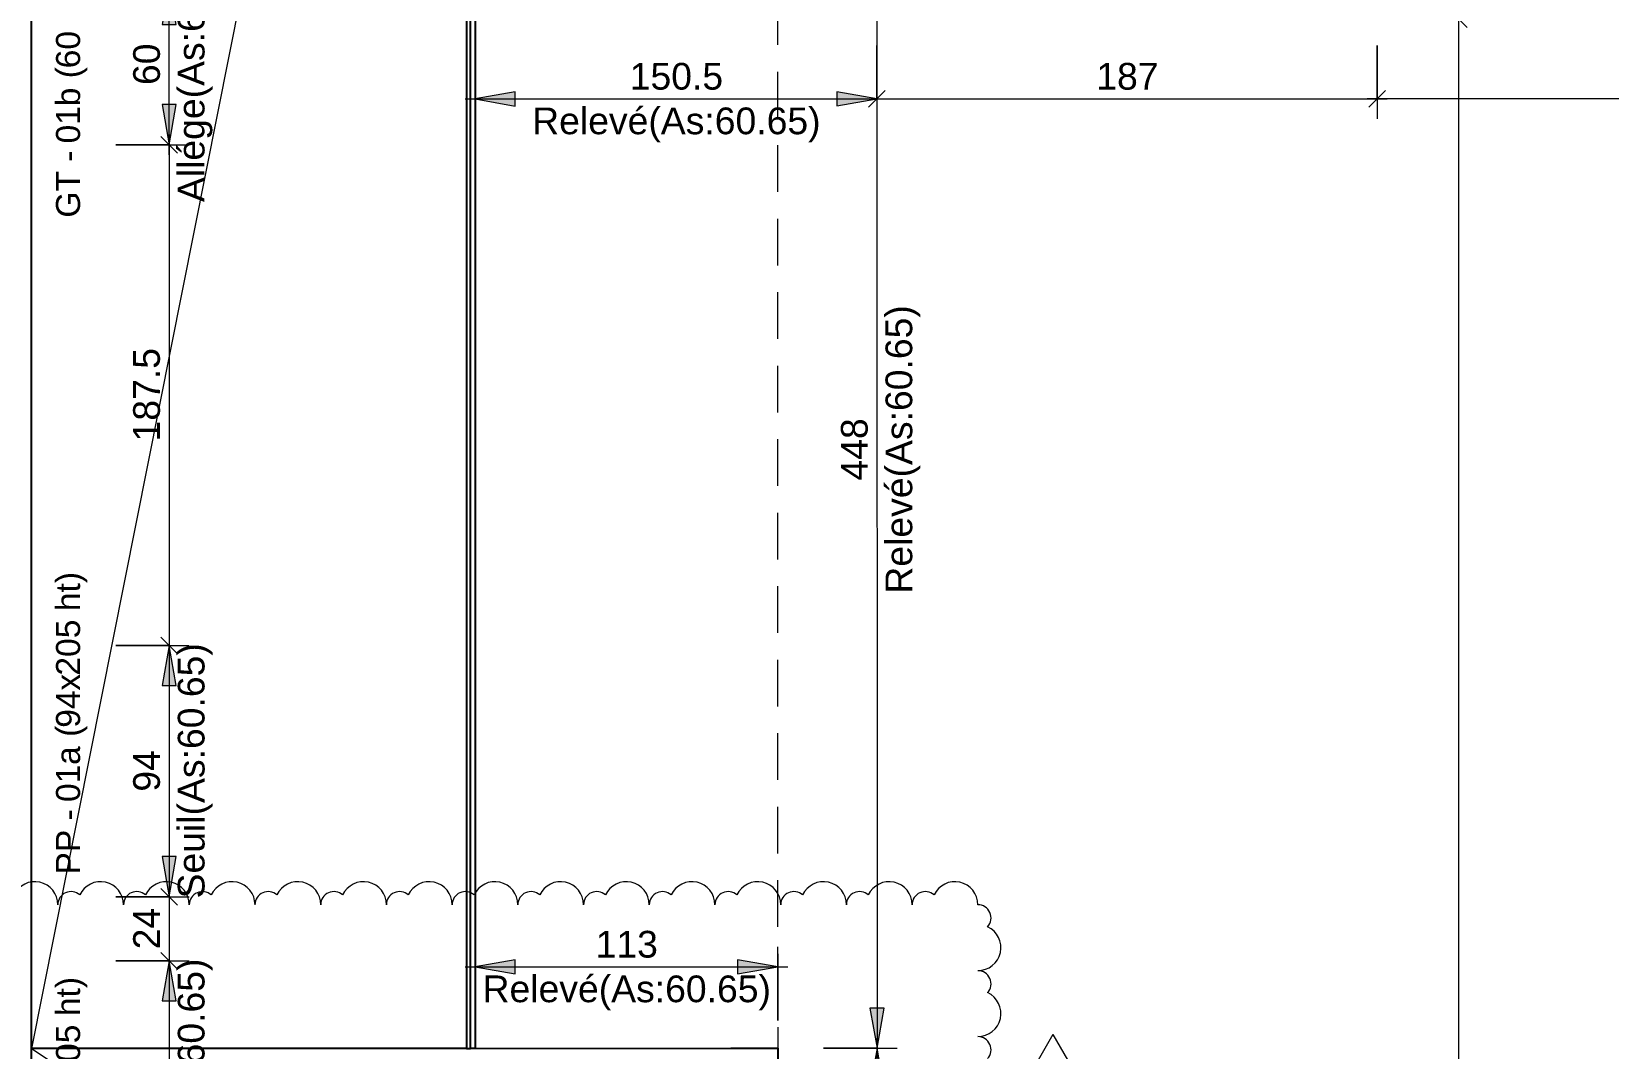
# Model space of a CAD drawing. Header units: metres. Extents: x 399 to 3028, y -427 to 863.
# Drawn here: x 440.82 to 446.72, y -406.24 to -402.43 of the extents above; entities that cross this region are included whole.
import ezdxf

# ---------------------------------------------------------------- set-up
doc = ezdxf.new("R2010")
doc.units = ezdxf.units.M
doc.linetypes.add('Caché', pattern=[0.265, 0.175, -0.09])
doc.linetypes.add('Projeté', pattern=[0.198437, 0.119063, -0.079375])
for name, color, linetype, lineweight in [('A-ANNO-DIMS', 211, 'Continuous', 9), ('A-ANNO-DIMS-50', 211, 'Continuous', 9), ('A-DETL', 90, 'Continuous', 18), ('A-DOOR-IDEN', 31, 'Continuous', 18), ('A-FLOR', 192, 'Continuous', 18), ('A-GLAZ-IDEN', 152, 'Continuous', 18), ('A-WALL', 113, 'Continuous', 18), ('G-ANNO-REVC', 71, 'Continuous', 9), ('G-ANNO-REVC-IDEN', 71, 'Continuous', 9), ('S-STRS-MBND', 31, 'Projeté', 18)]:
    doc.layers.add(name, color=color, linetype=linetype, lineweight=lineweight)
doc.styles.add('Arial', font='arial.ttf', dxfattribs={"height": 0.1})
doc.styles.add('Arial_6', font='arial.ttf', dxfattribs={"height": 0.09})
doc.dimstyles.new('AES-_COTATION_1_50', dxfattribs={"dimscale": 0.3048, "dimtxt": 0.102026, "dimasz": 0.205052, "dimexe": 0.246063, "dimexo": 0.0625, "dimgap": 0.016404, "dimtad": 1, "dimdec": 1, "dimlfac": 100, "dimrnd": 0.5, "dimdsep": 46, "dimtxsty": 'Arial', "dimblk1": 'OBLIQUE', "dimblk2": 'OBLIQUE', "dimsah": 1, "dimcen": 0.09, "dimdle": 0.123031, "dimazin": 0, "dimtfac": 1, "dimtdec": 4, "dimtix": 1, "dimtmove": 0, "dimatfit": 3, "dimfxl": 0.656168, "dimfxlon": 1, "dimtvp": 1, "dimtolj": 1, "dimtzin": 0, "dimarcsym": 2})
doc.dimstyles.new('AES-_COTATION_1_50_2', dxfattribs={"dimscale": 0.3048, "dimtxt": 0.102026, "dimasz": 0.205052, "dimexe": 0.246063, "dimexo": 0.0625, "dimgap": 0.016404, "dimtad": 1, "dimdec": 1, "dimlfac": 100, "dimrnd": 0.5, "dimdsep": 46, "dimtxsty": 'Arial', "dimblk1": 'OBLIQUE', "dimblk2": 'OBLIQUE', "dimsah": 1, "dimcen": 0.09, "dimdle": 0.123031, "dimazin": 0, "dimtfac": 1, "dimtdec": 4, "dimtix": 1, "dimtmove": 0, "dimatfit": 3, "dimfxl": 0.656168, "dimfxlon": 1, "dimtvp": 1, "dimtolj": 1, "dimtzin": 0, "dimarcsym": 2})
doc.dimstyles.new('AES-_COTATION_Allège_1_50', dxfattribs={"dimscale": 0.3048, "dimtxt": 0.102026, "dimasz": 0.492126, "dimexe": 0.246063, "dimexo": 0.0625, "dimgap": 0.016404, "dimtad": 1, "dimdec": 1, "dimlfac": 100, "dimrnd": 0.5, "dimdsep": 46, "dimtxsty": 'Arial', "dimsah": 1, "dimcen": 0.09, "dimdle": 0.123031, "dimazin": 0, "dimtfac": 1, "dimtdec": 4, "dimtix": 1, "dimtmove": 0, "dimatfit": 3, "dimfxl": 0.656168, "dimfxlon": 1, "dimtvp": 1, "dimtolj": 1, "dimtzin": 0, "dimarcsym": 2})

# ---------------------------------------------------------------- blocks, each defined once
blk = doc.blocks.new('DIMBLOCK211-AES_EXE_BET_TZ_R_1_COF_0100-Plan coffrage PH R_1 Diffusion')
at = {"layer": 'A-ANNO-DIMS-50', "transparency": 16777216}
for p, q in [((443.9841, -402.4863), (443.9841, -402.7613)), ((443.9841, -402.6863), (443.9841, -402.4863)), ((445.8562, -402.4861), (445.8562, -402.7611)), ((445.8562, -402.6861), (445.8562, -402.4861)), ((443.9466, -402.6863), (445.8937, -402.6861)), ((443.9841, -402.6863), (443.9529, -402.7175)), ((443.9841, -402.6863), (444.0154, -402.655)), ((445.8562, -402.6861), (445.8249, -402.7173)), ((445.8562, -402.6861), (445.8874, -402.6548))]:
    blk.add_line(p, q, dxfattribs=at)
at = {"layer": 'A-ANNO-DIMS-50', "color": 0, "transparency": 16777216, "insert": (444.8048, -402.5514), "char_height": 0.1, "width": 0.276883, "attachment_point": 1, "rotation": 0.00569, "line_spacing_factor": 0.941778, "style": 'Arial'}
blk.add_mtext('187', dxfattribs=at)
blk = doc.blocks.new('_Oblique')
at = {"color": 0, "linetype": 'ByBlock', "lineweight": -2}
blk.add_line((-0.5, -0.5), (0.5, 0.5), dxfattribs=at)
blk = doc.blocks.new('DIMBLOCK278-AES_EXE_BET_TZ_R_1_COF_0100-Plan coffrage PH R_1 Diffusion')
at = {"layer": 'A-ANNO-DIMS-50', "transparency": 16777216}
for p, q in [((445.8562, -402.4861), (445.8562, -402.7611)), ((445.8562, -402.6861), (445.8562, -402.4861)), ((454.8444, -402.4859), (454.8444, -402.7609)), ((454.8444, -402.6859), (454.8444, -402.4859)), ((454.8819, -402.6859), (445.8187, -402.6861)), ((445.8562, -402.6861), (445.8249, -402.7173)), ((445.8562, -402.6861), (445.8874, -402.6548)), ((454.8444, -402.6859), (454.8132, -402.7172)), ((454.8444, -402.6859), (454.8757, -402.6547))]:
    blk.add_line(p, q, dxfattribs=at)
at = {"layer": 'A-ANNO-DIMS-50', "color": 0, "transparency": 16777216, "insert": (450.2349, -402.5512), "char_height": 0.1, "width": 0.276883, "attachment_point": 1, "rotation": 0.00085, "line_spacing_factor": 0.941778, "style": 'Arial'}
blk.add_mtext('899', dxfattribs=at)
blk = doc.blocks.new('DIMBLOCK280-AES_EXE_BET_TZ_R_1_COF_0100-Plan coffrage PH R_1 Diffusion')
at = {"layer": 'A-ANNO-DIMS-50', "transparency": 16777216}
for p, q in [((446.1616, -410.4563), (446.1616, -402.3502)), ((445.9616, -402.3877), (446.2366, -402.3877)), ((446.1616, -402.3877), (445.9616, -402.3877)), ((446.1616, -402.3877), (446.1303, -402.3564)), ((446.1616, -402.3877), (446.1928, -402.4189)), ((445.9616, -410.4188), (446.2366, -410.4188)), ((446.1616, -410.4188), (445.9616, -410.4188)), ((446.1616, -410.4188), (446.1303, -410.3875)), ((446.1616, -410.4188), (446.1928, -410.45))]:
    blk.add_line(p, q, dxfattribs=at)
at = {"layer": 'A-ANNO-DIMS-50', "color": 0, "transparency": 16777216, "insert": (446.0267, -406.5186), "char_height": 0.1, "width": 0.276883, "attachment_point": 1, "rotation": 90, "line_spacing_factor": 0.941778, "style": 'Arial'}
blk.add_mtext('803', dxfattribs=at)
blk = doc.blocks.new('DIMBLOCK437-AES_EXE_BET_TZ_R_1_COF_0100-Plan coffrage PH R_1 Diffusion')
at = {"layer": 'A-ANNO-DIMS-50', "transparency": 16777216}
for points in [[(441.3359, -402.2573), (441.3094, -402.4073), (441.3623, -402.4073)], [(441.3359, -402.8573), (441.3623, -402.7073), (441.3094, -402.7073)]]:
    blk.add_hatch(color=256, dxfattribs=at).paths.add_polyline_path(points)
for p, q in [((441.3359, -402.8948), (441.3359, -402.2198)), ((441.1359, -402.2573), (441.4109, -402.2573)), ((441.3359, -402.2573), (441.1359, -402.2573)), ((441.3359, -402.2573), (441.3094, -402.4073)), ((441.3623, -402.4073), (441.3359, -402.2573)), ((441.3094, -402.4073), (441.3623, -402.4073)), ((441.3623, -402.7073), (441.3094, -402.7073)), ((441.3094, -402.7073), (441.3359, -402.8573)), ((441.3359, -402.8573), (441.3623, -402.7073)), ((441.1359, -402.8573), (441.4109, -402.8573)), ((441.3359, -402.8573), (441.1359, -402.8573))]:
    blk.add_line(p, q, dxfattribs=at)
at = {"layer": 'A-ANNO-DIMS-50', "color": 0, "transparency": 16777216, "char_height": 0.1, "attachment_point": 1, "line_spacing_factor": 0.941778, "style": 'Arial'}
for s, insert, width, rotation in [('Allége(As:60.80)', (441.368, -403.0722), 1.235613, 90.00085), ('60', (441.2011, -402.6342), 0.184588, 90)]:
    blk.add_mtext(s, dxfattribs=dict(at, insert=insert, width=width, rotation=rotation))
blk = doc.blocks.new('DIMBLOCK438-AES_EXE_BET_TZ_R_1_COF_0100-Plan coffrage PH R_1 Diffusion')
at = {"layer": 'A-ANNO-DIMS-50', "transparency": 16777216}
for p, q in [((441.3359, -402.8198), (441.3359, -404.7686)), ((441.1359, -402.8573), (441.4109, -402.8573)), ((441.3359, -402.8573), (441.1359, -402.8573)), ((441.3359, -402.8573), (441.3046, -402.8261)), ((441.3359, -402.8573), (441.3671, -402.8886)), ((441.3359, -404.7311), (441.3047, -404.6998)), ((441.1359, -404.7311), (441.4109, -404.7311)), ((441.3359, -404.7311), (441.1359, -404.7311)), ((441.3359, -404.7311), (441.3672, -404.7623))]:
    blk.add_line(p, q, dxfattribs=at)
at = {"layer": 'A-ANNO-DIMS-50', "color": 0, "transparency": 16777216, "insert": (441.2011, -403.9677), "char_height": 0.1, "width": 0.416266, "attachment_point": 1, "rotation": 90, "line_spacing_factor": 0.941778, "style": 'Arial'}
blk.add_mtext('187.5', dxfattribs=at)
blk = doc.blocks.new('DIMBLOCK439-AES_EXE_BET_TZ_R_1_COF_0100-Plan coffrage PH R_1 Diffusion')
at = {"layer": 'A-ANNO-DIMS-50', "transparency": 16777216}
for points in [[(441.3359, -404.7311), (441.3095, -404.8811), (441.3624, -404.8811)], [(441.3359, -405.6711), (441.3624, -405.5211), (441.3095, -405.5211)]]:
    blk.add_hatch(color=256, dxfattribs=at).paths.add_polyline_path(points)
for p, q in [((441.3359, -404.6936), (441.3359, -405.7086)), ((441.1359, -404.7311), (441.4109, -404.7311)), ((441.3359, -404.7311), (441.1359, -404.7311)), ((441.3359, -404.7311), (441.3095, -404.8811)), ((441.3624, -404.8811), (441.3359, -404.7311)), ((441.3095, -404.8811), (441.3624, -404.8811)), ((441.3624, -405.5211), (441.3095, -405.5211)), ((441.3095, -405.5211), (441.3359, -405.6711)), ((441.3359, -405.6711), (441.3624, -405.5211)), ((441.1359, -405.6711), (441.4109, -405.6711)), ((441.3359, -405.6711), (441.1359, -405.6711))]:
    blk.add_line(p, q, dxfattribs=at)
at = {"layer": 'A-ANNO-DIMS-50', "color": 0, "transparency": 16777216, "char_height": 0.1, "attachment_point": 1, "line_spacing_factor": 0.941778, "style": 'Arial'}
for s, insert, width, rotation in [('Seuil(As:60.65)', (441.3681, -405.6775), 1.143318, 90.00085), ('94', (441.2011, -405.278), 0.184588, 90)]:
    blk.add_mtext(s, dxfattribs=dict(at, insert=insert, width=width, rotation=rotation))
blk = doc.blocks.new('DIMBLOCK440-AES_EXE_BET_TZ_R_1_COF_0100-Plan coffrage PH R_1 Diffusion')
at = {"layer": 'A-ANNO-DIMS-50', "transparency": 16777216}
for p, q in [((441.3359, -405.6711), (441.3047, -405.6398)), ((441.3359, -405.6336), (441.3359, -405.9486)), ((441.1359, -405.6711), (441.4109, -405.6711)), ((441.3359, -405.6711), (441.1359, -405.6711)), ((441.3359, -405.6711), (441.3672, -405.7023)), ((441.3359, -405.9111), (441.3047, -405.8798)), ((441.1359, -405.9111), (441.4109, -405.9111)), ((441.3359, -405.9111), (441.1359, -405.9111)), ((441.3359, -405.9111), (441.3672, -405.9423))]:
    blk.add_line(p, q, dxfattribs=at)
at = {"layer": 'A-ANNO-DIMS-50', "color": 0, "transparency": 16777216, "insert": (441.2011, -405.868), "char_height": 0.1, "width": 0.184588, "attachment_point": 1, "rotation": 90, "line_spacing_factor": 0.941778, "style": 'Arial'}
blk.add_mtext('24', dxfattribs=at)
blk = doc.blocks.new('DIMBLOCK441-AES_EXE_BET_TZ_R_1_COF_0100-Plan coffrage PH R_1 Diffusion')
at = {"layer": 'A-ANNO-DIMS-50', "transparency": 16777216}
for points in [[(441.3359, -405.9111), (441.3095, -406.0611), (441.3624, -406.0611)], [(441.3359, -406.8511), (441.3624, -406.7011), (441.3095, -406.7011)]]:
    blk.add_hatch(color=256, dxfattribs=at).paths.add_polyline_path(points)
for p, q in [((441.3359, -405.8736), (441.3359, -406.8886)), ((441.1359, -405.9111), (441.4109, -405.9111)), ((441.3359, -405.9111), (441.1359, -405.9111)), ((441.3359, -405.9111), (441.3095, -406.0611)), ((441.3624, -406.0611), (441.3359, -405.9111)), ((441.3095, -406.0611), (441.3624, -406.0611)), ((441.3624, -406.7011), (441.3095, -406.7011)), ((441.3095, -406.7011), (441.3359, -406.8511)), ((441.3359, -406.8511), (441.3624, -406.7011)), ((441.1359, -406.8511), (441.4109, -406.8511)), ((441.3359, -406.8511), (441.1359, -406.8511))]:
    blk.add_line(p, q, dxfattribs=at)
at = {"layer": 'A-ANNO-DIMS-50', "color": 0, "transparency": 16777216, "char_height": 0.1, "attachment_point": 1, "line_spacing_factor": 0.941778, "style": 'Arial'}
for s, insert, width, rotation in [('Seuil(As:60.65)', (441.3681, -406.8575), 1.143318, 90.00085), ('94', (441.2011, -406.458), 0.184588, 90)]:
    blk.add_mtext(s, dxfattribs=dict(at, insert=insert, width=width, rotation=rotation))
blk = doc.blocks.new('DIMBLOCK508-AES_EXE_BET_TZ_R_1_COF_0100-Plan coffrage PH R_1 Diffusion')
at = {"layer": 'A-ANNO-DIMS-50', "transparency": 16777216}
for points in [[(443.9844, -406.2383), (443.958, -406.3883), (444.0109, -406.3883)], [(443.9844, -407.6375), (444.0109, -407.4875), (443.958, -407.4875)]]:
    blk.add_hatch(color=256, dxfattribs=at).paths.add_polyline_path(points)
for p, q in [((443.7844, -406.2383), (444.0594, -406.2383)), ((443.9844, -406.2383), (443.7844, -406.2383)), ((443.9844, -406.2383), (443.958, -406.3883)), ((443.9844, -407.675), (443.9844, -406.2008)), ((444.0109, -406.3883), (443.9844, -406.2383)), ((443.958, -406.3883), (444.0109, -406.3883)), ((444.0109, -407.4875), (443.958, -407.4875)), ((443.958, -407.4875), (443.9844, -407.6375)), ((443.9844, -407.6375), (444.0109, -407.4875)), ((443.7844, -407.6375), (444.0594, -407.6375)), ((443.9844, -407.6375), (443.7844, -407.6375))]:
    blk.add_line(p, q, dxfattribs=at)
at = {"layer": 'A-ANNO-DIMS-50', "color": 0, "transparency": 16777216, "char_height": 0.1, "attachment_point": 1, "rotation": 90, "line_spacing_factor": 0.941778, "style": 'Arial'}
for s, insert, width in [('Relevé(As:60.65)', (444.0166, -407.4763), 1.292119), ('140', (443.8496, -407.0533), 0.276883)]:
    blk.add_mtext(s, dxfattribs=dict(at, insert=insert, width=width))
blk = doc.blocks.new('DIMBLOCK509-AES_EXE_BET_TZ_R_1_COF_0100-Plan coffrage PH R_1 Diffusion')
at = {"layer": 'A-ANNO-DIMS-50', "transparency": 16777216}
for points in [[(443.9837, -401.7593), (443.9573, -401.9093), (444.0102, -401.9093)], [(443.9845, -406.2382), (444.0109, -406.0882), (443.958, -406.0882)]]:
    blk.add_hatch(color=256, dxfattribs=at).paths.add_polyline_path(points)
for p, q in [((443.7837, -401.7593), (444.0587, -401.7593)), ((443.9837, -401.7593), (443.7837, -401.7593)), ((443.9837, -401.7593), (443.9573, -401.9093)), ((443.9837, -401.7218), (443.9845, -406.2757)), ((444.0102, -401.9093), (443.9837, -401.7593)), ((443.9573, -401.9093), (444.0102, -401.9093)), ((444.0109, -406.0882), (443.958, -406.0882)), ((443.958, -406.0882), (443.9845, -406.2382)), ((443.9845, -406.2382), (444.0109, -406.0882)), ((443.7845, -406.2383), (444.0595, -406.2382)), ((443.9845, -406.2382), (443.7845, -406.2383))]:
    blk.add_line(p, q, dxfattribs=at)
at = {"layer": 'A-ANNO-DIMS-50', "color": 0, "transparency": 16777216, "char_height": 0.1, "attachment_point": 1, "line_spacing_factor": 0.941778, "style": 'Arial'}
for s, insert, width, rotation in [('Relevé(As:60.65)', (444.0163, -404.5371), 1.292119, 90.01065), ('448', (443.8493, -404.1141), 0.276883, 90)]:
    blk.add_mtext(s, dxfattribs=dict(at, insert=insert, width=width, rotation=rotation))
blk = doc.blocks.new('DIMBLOCK510-AES_EXE_BET_TZ_R_1_COF_0100-Plan coffrage PH R_1 Diffusion')
at = {"layer": 'A-ANNO-DIMS-50', "transparency": 16777216}
for points in [[(442.4808, -402.6861), (442.6308, -402.7126), (442.6308, -402.6597)], [(443.9841, -402.6861), (443.8341, -402.6596), (443.8341, -402.7125)]]:
    blk.add_hatch(color=256, dxfattribs=at).paths.add_polyline_path(points)
for p, q in [((442.4808, -402.4861), (442.4808, -402.7611)), ((442.4808, -402.6861), (442.4808, -402.4861)), ((443.9841, -402.4861), (443.9841, -402.7611)), ((443.9841, -402.6861), (443.9841, -402.4861)), ((442.4433, -402.6861), (444.0216, -402.6861)), ((442.6308, -402.6597), (442.4808, -402.6861)), ((442.4808, -402.6861), (442.6308, -402.7126)), ((442.6308, -402.7126), (442.6308, -402.6597)), ((443.9841, -402.6861), (443.8341, -402.6596)), ((443.8341, -402.6596), (443.8341, -402.7125)), ((443.8341, -402.7125), (443.9841, -402.6861))]:
    blk.add_line(p, q, dxfattribs=at)
at = {"layer": 'A-ANNO-DIMS-50', "color": 0, "transparency": 16777216, "char_height": 0.1, "attachment_point": 1, "rotation": 0.00085, "line_spacing_factor": 0.941778, "style": 'Arial'}
for s, insert, width in [('150.5', (443.059, -402.5513), 0.416266), ('Relevé(As:60.65)', (442.6941, -402.7182), 1.292119)]:
    blk.add_mtext(s, dxfattribs=dict(at, insert=insert, width=width))
blk = doc.blocks.new('Family - ___-1842584-AES_EXE_BET_TZ_R_1_COF_0100-Plan coffrage PH R_1 Diffusion')
at = {"layer": 'G-ANNO-REVC'}
for centre, radius, start, end in [((483.2706, -358.0576), 0.0861, 5.88238, 160.67362), ((483.5151, -358.0324), 0.0861, 5.88238, 160.67362), ((482.7814, -358.108), 0.0861, 5.88238, 160.67362), ((483.026, -358.0828), 0.0861, 5.88238, 160.67362), ((483.1605, -358.069), 0.0492, 54.07207, 185.88238), ((483.4051, -358.0438), 0.0492, 54.07207, 185.88238), ((483.6058, -358.0727), 0.0493, 324.07207, 95.88238), ((482.0476, -358.1836), 0.0861, 5.88238, 160.67362), ((482.2922, -358.1584), 0.0861, 5.88238, 160.67362), ((482.4267, -358.1446), 0.0492, 54.07207, 185.88238), ((482.5368, -358.1332), 0.0861, 5.88238, 160.67362), ((482.6713, -358.1194), 0.0492, 54.07207, 185.88238), ((482.9159, -358.0942), 0.0492, 54.07207, 185.88238), ((481.5584, -358.234), 0.0861, 5.88238, 160.67362), ((481.803, -358.2088), 0.0861, 5.88238, 160.67362), ((481.9376, -358.195), 0.0492, 54.07207, 185.88238), ((482.1821, -358.1698), 0.0492, 54.07207, 185.88238), ((483.6172, -358.1831), 0.0863, 275.88238, 70.67362), ((481.0693, -358.2844), 0.0861, 5.88238, 160.67362), ((481.3139, -358.2592), 0.0861, 5.88238, 160.67362), ((481.4484, -358.2454), 0.0492, 54.07207, 185.88238), ((481.693, -358.2202), 0.0492, 54.07207, 185.88238), ((480.3355, -358.36), 0.0861, 5.88238, 160.67362), ((480.5801, -358.3348), 0.0861, 5.88238, 160.67362), ((480.7146, -358.321), 0.0492, 54.07207, 185.88238), ((480.8247, -358.3096), 0.0861, 5.88238, 160.67362), ((480.9592, -358.2958), 0.0492, 54.07207, 185.88238), ((481.2038, -358.2706), 0.0492, 54.07207, 185.88238), ((483.6311, -358.3181), 0.0493, 324.07207, 95.88238), ((480.0909, -358.3852), 0.0861, 5.88238, 160.67362), ((480.2254, -358.3714), 0.0492, 54.07207, 185.88238), ((480.47, -358.3462), 0.0492, 54.07207, 185.88238), ((483.6425, -358.4285), 0.0863, 275.88238, 70.67362), ((483.6564, -358.5635), 0.0493, 324.07207, 95.88238)]:
    blk.add_arc(centre, radius, start, end, dxfattribs=at)
blk = doc.blocks.new('M_Revision Tag - M_Revision Tag-127156-AES_EXE_BET_TZ_R_1_COF_0100-Plan coffrage PH R_1 Diffusion')
at = {"layer": 'G-ANNO-REVC-IDEN'}
for p, q in [((0, 0.00351), (-0.00321, -0.00204)), ((0, 0.00351), (0.00321, -0.00204)), ((-0.00321, -0.00204), (0.00321, -0.00204))]:
    blk.add_line(p, q, dxfattribs=at)
blk = doc.blocks.new('DIMBLOCK891-AES_EXE_BET_TZ_R_1_COF_0100-Plan coffrage PH R_1 Diffusion')
at = {"layer": 'A-ANNO-DIMS-50', "transparency": 16777216}
for points in [[(442.4808, -405.9336), (442.6308, -405.9601), (442.6308, -405.9072)], [(443.6127, -405.9336), (443.4627, -405.9072), (443.4627, -405.9601)]]:
    blk.add_hatch(color=256, dxfattribs=at).paths.add_polyline_path(points)
for p, q in [((442.4808, -405.7336), (442.4808, -406.0086)), ((442.4808, -405.9336), (442.4808, -405.7336)), ((443.6127, -406.1336), (443.6127, -405.8586)), ((442.4433, -405.9336), (443.6502, -405.9336)), ((442.6308, -405.9072), (442.4808, -405.9336)), ((442.4808, -405.9336), (442.6308, -405.9601)), ((442.6308, -405.9601), (442.6308, -405.9072)), ((443.6127, -405.9336), (443.4627, -405.9072)), ((443.4627, -405.9072), (443.4627, -405.9601)), ((443.4627, -405.9601), (443.6127, -405.9336)), ((443.6127, -405.9336), (443.6127, -406.1336))]:
    blk.add_line(p, q, dxfattribs=at)
at = {"layer": 'A-ANNO-DIMS-50', "color": 0, "transparency": 16777216, "char_height": 0.1, "attachment_point": 1, "rotation": 0.00085, "line_spacing_factor": 0.941778, "style": 'Arial'}
for s, insert, width in [('113', (442.9314, -405.7988), 0.276883), ('Relevé(As:60.65)', (442.5084, -405.9658), 1.292119)]:
    blk.add_mtext(s, dxfattribs=dict(at, insert=insert, width=width))

msp = doc.modelspace()

# ---------------------------------------------------------------- linework, layer by layer
at = {"layer": 'A-DETL', "color": 51}
for p, q in [((441.8838, -400.8926), (440.8208, -406.2388)), ((440.8208, -406.2388), (441.8832, -406.9382))]:
    msp.add_line(p, q, dxfattribs=at)
at = {"layer": 'A-FLOR', "color": 31, "lineweight": 25}
for p, q in [((440.8208, -406.2388), (440.8207, -395.8799)), ((442.4488, -401.7276), (442.4488, -406.2385)), ((442.4618, -401.7406), (442.4618, -406.2385)), ((442.4638, -406.2385), (442.4638, -401.7426)), ((442.4808, -401.7596), (442.4808, -406.2385)), ((440.8208, -406.2388), (443.6127, -406.2383)), ((442.4488, -406.2385), (440.8208, -406.2388)), ((440.8209, -407.6375), (440.8208, -406.2388)), ((442.4488, -406.2385), (442.4618, -406.2385)), ((442.4618, -406.2385), (442.4638, -406.2385)), ((442.4808, -406.2385), (442.4638, -406.2385)), ((443.6127, -406.2383), (443.6128, -407.6375))]:
    msp.add_line(p, q, dxfattribs=at)
at = {"layer": 'A-WALL', "color": 3, "lineweight": 25}
msp.add_line((440.8209, -406.8511), (440.8208, -405.9111), dxfattribs=at)
at = {"layer": 'S-STRS-MBND', "color": 11, "linetype": 'Caché'}
for p, q in [((442.4808, -401.7596), (442.4808, -406.2385)), ((442.4808, -401.7596), (442.4808, -406.2385)), ((443.6123, -401.7592), (443.6127, -406.2383)), ((443.6123, -401.7592), (443.6127, -406.2383)), ((443.6127, -406.2383), (442.4808, -406.2385)), ((443.6127, -406.2383), (442.4808, -406.2385))]:
    msp.add_line(p, q, dxfattribs=at)

# ---------------------------------------------------------------- block references
at = {"layer": 'G-ANNO-REVC', "rotation": 354.117617010805}
msp.add_blockref('Family - ___-1842584-AES_EXE_BET_TZ_R_1_COF_0100-Plan coffrage PH R_1 Diffusion', (0, 0), dxfattribs=at)
at = {"layer": 'G-ANNO-REVC-IDEN', "xscale": 49.99999999999996, "yscale": 49.99999999999996, "zscale": 49.99999999999996}
msp.add_blockref('M_Revision Tag - M_Revision Tag-127156-AES_EXE_BET_TZ_R_1_COF_0100-Plan coffrage PH R_1 Diffusion', (444.6426, -406.3627), dxfattribs=at)

# ---------------------------------------------------------------- texts
at = {"layer": 'A-DOOR-IDEN', "lineweight": 9, "char_height": 0.09, "attachment_point": 1, "rotation": 90, "style": 'Arial_6'}
for s, insert, width in [('ht)', (440.9124, -404.6025), 0.172363), ('205 ', (440.9124, -404.8439), 0.292616), ('\\fArial|b0|i0|c178|p34|;x', (440.9124, -404.9001), 0.068143), ('94', (440.9124, -405.039), 0.168354), ('a (', (440.9124, -405.1779), 0.168354), ('01', (440.9124, -405.3168), 0.168354), ('PP - ', (440.9124, -405.588), 0.328692), ('ht)', (440.9124, -406.1178), 0.172363), ('205 ', (440.9124, -406.3593), 0.292616)]:
    msp.add_mtext(s, dxfattribs=dict(at, insert=insert, width=width))
at = {"layer": 'A-GLAZ-IDEN', "lineweight": 9, "char_height": 0.09, "attachment_point": 1, "rotation": 90, "style": 'Arial_6'}
for s, insert, width in [('60', (440.9124, -402.5716), 0.168354), ('b (', (440.9124, -402.7138), 0.172363), ('01', (440.9124, -402.8527), 0.168354), ('GT - ', (440.9124, -403.1305), 0.336709)]:
    msp.add_mtext(s, dxfattribs=dict(at, insert=insert, width=width))

# ---------------------------------------------------------------- dimensions: what is measured, and where the dimension line sits
at = {"layer": 'A-ANNO-DIMS'}
for base, p1, p2, angle, text, override, picture, middle in [((443.9845, -406.2382), (443.7837, -401.7593), (443.7845, -406.2383), 270.01065, '<>\\XRelevé(As:60.65)', {"dimpost": '<>', "dimfxl": 4.478943}, 'DIMBLOCK509-AES_EXE_BET_TZ_R_1_COF_0100-Plan coffrage PH R_1 Diffusion', (443.9841, -403.9988)), ((441.3359, -402.2573), (441.1359, -402.8573), (441.1359, -402.2573), 270.00085, '<>\\XAllége(As:60.80)', {"dimpost": '<>', "dimfxl": 0.6}, 'DIMBLOCK437-AES_EXE_BET_TZ_R_1_COF_0100-Plan coffrage PH R_1 Diffusion', (441.3359, -402.5573)), ((443.9841, -402.6861), (442.4808, -402.4861), (443.9841, -402.4861), 0.00085, '<>\\XRelevé(As:60.65)', {"dimpost": '<>', "dimfxl": 1.50329}, 'DIMBLOCK510-AES_EXE_BET_TZ_R_1_COF_0100-Plan coffrage PH R_1 Diffusion', (443.2324, -402.6861)), ((441.3359, -405.6711), (441.1359, -404.7311), (441.1359, -405.6711), 270.00085, '<>\\XSeuil(As:60.65)', {"dimpost": '<>', "dimfxl": 0.94}, 'DIMBLOCK439-AES_EXE_BET_TZ_R_1_COF_0100-Plan coffrage PH R_1 Diffusion', (441.3359, -405.2011)), ((441.3359, -406.8511), (441.1359, -405.9111), (441.1359, -406.8511), 270.00085, '<>\\XSeuil(As:60.65)', {"dimpost": '<>', "dimfxl": 0.94}, 'DIMBLOCK441-AES_EXE_BET_TZ_R_1_COF_0100-Plan coffrage PH R_1 Diffusion', (441.3359, -406.3811)), ((443.6127, -405.9336), (442.4808, -405.7336), (443.6127, -406.1336), 0.00085, '<>\\XRelevé(As:60.65)', {"dimpost": '<>', "dimfxl": 1.200418}, 'DIMBLOCK891-AES_EXE_BET_TZ_R_1_COF_0100-Plan coffrage PH R_1 Diffusion', (443.0467, -405.9336)), ((443.9844, -406.2383), (443.7844, -407.6375), (443.7844, -406.2383), 90, '<>\\XRelevé(As:60.65)', {"dimpost": '<>', "dimfxl": 1.399198}, 'DIMBLOCK508-AES_EXE_BET_TZ_R_1_COF_0100-Plan coffrage PH R_1 Diffusion', (443.9844, -406.9379))]:
    dim = msp.add_linear_dim(base=base, p1=p1, p2=p2, angle=angle, text=text, dimstyle='AES-_COTATION_Allège_1_50', override=override, dxfattribs=at)
    dim.commit()
    dim.dimension.update_dxf_attribs({"geometry": picture, "text_midpoint": middle})
for base, p1, p2, angle, dimstyle, override, picture, middle in [((446.1616, -402.3877), (445.9616, -410.4188), (445.9616, -402.3877), 90, 'AES-_COTATION_1_50_2', {"dimpost": '<>', "dimfxl": 8.031116}, 'DIMBLOCK280-AES_EXE_BET_TZ_R_1_COF_0100-Plan coffrage PH R_1 Diffusion', (446.1055, -406.4032)), ((445.8562, -402.6861), (443.9841, -402.4863), (445.8562, -402.4861), 0.00569, 'AES-_COTATION_1_50', {"dimpost": '<>', "dimfxl": 1.872085}, 'DIMBLOCK211-AES_EXE_BET_TZ_R_1_COF_0100-Plan coffrage PH R_1 Diffusion', (444.9201, -402.6301)), ((445.8562, -402.6861), (454.8444, -402.4859), (445.8562, -402.4861), 0.00085, 'AES-_COTATION_1_50_2', {"dimpost": '<>', "dimfxl": 8.988269}, 'DIMBLOCK278-AES_EXE_BET_TZ_R_1_COF_0100-Plan coffrage PH R_1 Diffusion', (450.3503, -402.6299)), ((441.3359, -404.7311), (441.1359, -402.8573), (441.1359, -404.7311), 270.00085, 'AES-_COTATION_1_50_2', {"dimpost": '<>', "dimfxl": 1.873769}, 'DIMBLOCK438-AES_EXE_BET_TZ_R_1_COF_0100-Plan coffrage PH R_1 Diffusion', (441.392, -403.7942)), ((441.3359, -405.9111), (441.1359, -405.6711), (441.1359, -405.9111), 270.00085, 'AES-_COTATION_1_50_2', {"dimpost": '<>', "dimfxl": 0.24}, 'DIMBLOCK440-AES_EXE_BET_TZ_R_1_COF_0100-Plan coffrage PH R_1 Diffusion', (441.3911, -405.7911))]:
    dim = msp.add_linear_dim(base=base, p1=p1, p2=p2, angle=angle, dimstyle=dimstyle, override=override, dxfattribs=at)
    dim.commit()
    dim.dimension.update_dxf_attribs({"geometry": picture, "text_midpoint": middle})

doc.saveas('drawing.dxf')
